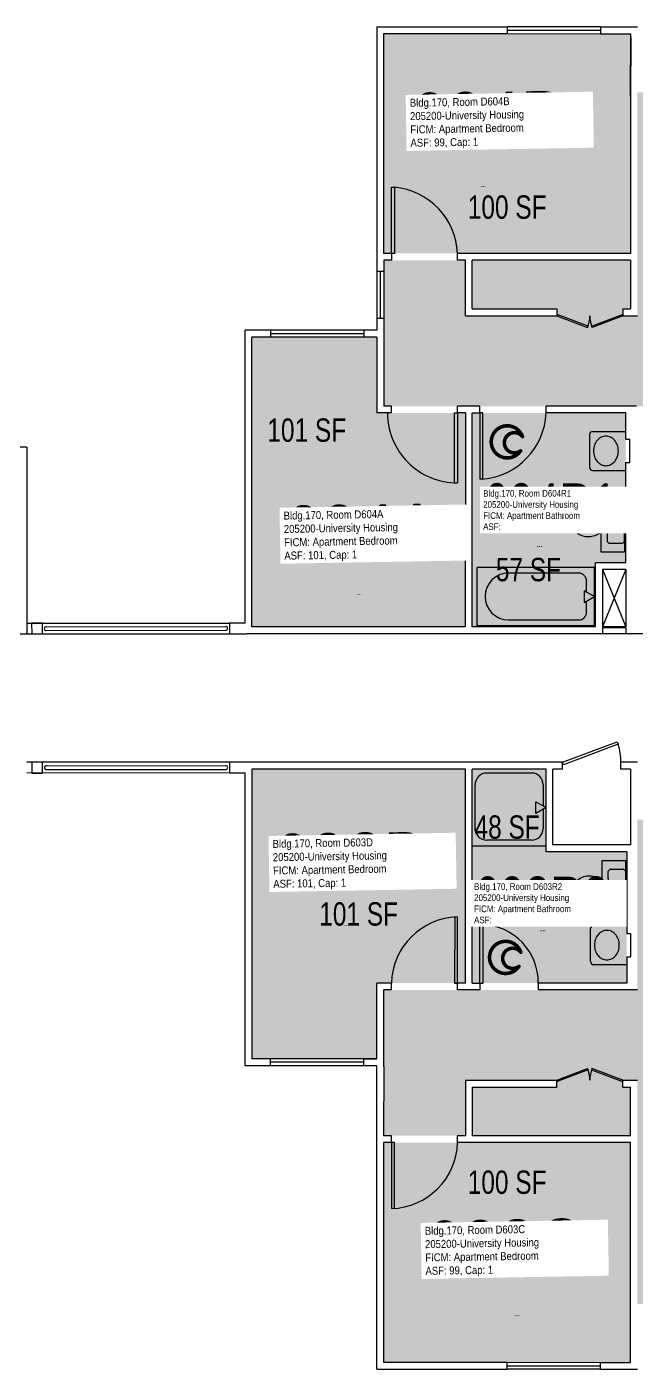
# Model space of a CAD drawing. Header units: inches. Extents: x -88 to 1916, y -52 to 2058.
# Drawn here: x 602 to 915, y -52 to 638 of the extents above; entities that cross this region are included whole.
import ezdxf
from ezdxf.enums import TextEntityAlignment as Align

# ---------------------------------------------------------------- set-up
doc = ezdxf.new("R2010")
doc.units = ezdxf.units.IN
doc.header["$LTSCALE"] = 10
doc.header["$MEASUREMENT"] = 0
doc.layers.get('0').update_dxf_attribs({"linetype": 'CONTINUOUS'})
for name, color, linetype in [('A-DOOR', 2, 'CONTINUOUS'), ('A-FLOR', 3, 'CONTINUOUS'), ('A-GLAZ', 1, 'CONTINUOUS'), ('A-IDEN-ICON', 4, 'CONTINUOUS'), ('A-IDEN-RNUM', 7, 'CONTINUOUS'), ('A-IDEN-SNUM', 4, 'CONTINUOUS'), ('A-IDEN-VNUM', 4, 'CONTINUOUS'), ('A-WALL', 5, 'CONTINUOUS'), ('AREA-TEXT', 3, 'CONTINUOUS'), ('P-SANR-FIXT', 2, 'CONTINUOUS'), ('Rooms-Category-Color', 7, 'CONTINUOUS'), ('Rooms-College-Color', 7, 'CONTINUOUS'), ('Rooms-Department-Color', 7, 'CONTINUOUS'), ('Rooms-Division-Color', 7, 'CONTINUOUS'), ('Rooms-Information', 7, 'CONTINUOUS')]:
    doc.layers.add(name, color=color, linetype=linetype)
doc.styles.add('CP_AREA', font='arial.ttf', dxfattribs={"height": 15})
doc.styles.add('CP_ROOMSNUMBER', font='arial.ttf', dxfattribs={"height": 1})
doc.styles.add('CP_ROOMVNUMBER', font='arial.ttf', dxfattribs={"width": 0.85, "height": 0.075})

# ---------------------------------------------------------------- blocks, each defined once
blk = doc.blocks.new('CPBATH')
at = {"color": 0, "linetype": 'ByBlock', "const_width": 0.0127}
for points in [[(0.0571, 0.0168, 0.861492), (-0.0551, 0, 1)], [(-0.0551, 0, 0.726902), (0.0487, -0.0337, 1)], [(0.0571, 0.0168, 0.729002), (-0.0084, -0.0042, 1)], [(-0.0084, -0.0042, 0.609468), (0.0487, -0.0337, 1)]]:
    blk.add_lwpolyline(points, format="xyb", dxfattribs=at)
at = {"color": 0, "linetype": 'ByBlock', "const_width": 0.00637}
for points in [[(0.0544, 0.0152, 1), (0.0599, 0.0184, 1)], [(0.0459, -0.0353, 1), (0.0515, -0.0321, 1)]]:
    blk.add_lwpolyline(points, format="xyb", close=True, dxfattribs=at)

msp = doc.modelspace()

# ---------------------------------------------------------------- hatches: boundary and pattern name
at = {"layer": 'Rooms-Category-Color', "true_color": 0x728ef3}
for points in [[(912.14, 521.91), (785.14, 521.93), (785.16, 634.93), (912.16, 634.91)], [(1178.12, 518.33), (1178.12, 443.33), (1047.62, 443.33), (1047.62, 355.83), (992.12, 355.83), (992.12, 439.83), (944.61, 439.83), (944.61, 443.33), (785.12, 443.33), (785.12, 518.33), (827.12, 518.33), (827.12, 489.83), (874.12, 489.83), (874.12, 493.33), (830.62, 493.33), (830.62, 518.33), (912.12, 518.33), (912.12, 493.33), (908.12, 493.33), (908.12, 489.83), (915.62, 489.83), (915.62, 604.83), (1047.62, 604.83), (1047.62, 489.83), (1055.12, 489.83), (1055.12, 493.33), (1051.12, 493.33), (1051.12, 518.33), (1132.62, 518.33), (1132.62, 493.33), (1089.12, 493.33), (1089.12, 489.83), (1136.12, 489.83), (1136.12, 518.33)], [(827.12, 329.92), (717.37, 329.93), (717.39, 478.93), (781.64, 478.93), (781.63, 439.93), (827.13, 439.92)], [(830.62, 439.83), (909.62, 439.83), (909.63, 362.91), (894.13, 362.91), (894.12, 329.91), (830.62, 329.83), (830.62, 439.83)], [(781.64, 107.85), (717.39, 107.85), (717.4, 256.85), (827.15, 256.84), (827.14, 146.84), (781.64, 146.85)], [(868.62, 256.83), (868.62, 214.33), (910.12, 214.33), (910.12, 146.83), (830.62, 146.83), (830.62, 256.83)], [(785.12, 68.33), (785.12, 143.33), (915.62, 143.33), (915.62, 230.83), (971.12, 230.83), (971.12, 146.83), (1018.64, 146.83), (1018.64, 143.33), (1178.12, 143.33), (1178.12, 68.33), (1136.12, 68.33), (1136.12, 96.83), (1089.12, 96.83), (1089.12, 93.33), (1132.62, 93.33), (1132.62, 68.33), (1051.12, 68.33), (1051.12, 93.33), (1055.12, 93.33), (1055.12, 96.83), (1047.62, 96.83), (1047.62, -18.17), (915.62, -18.17), (915.62, 96.83), (908.12, 96.83), (908.12, 93.33), (912.12, 93.33), (912.12, 68.33), (830.62, 68.33), (830.62, 93.33), (874.12, 93.33), (874.12, 96.83), (827.12, 96.83), (827.12, 68.33)], [(912.13, 64.83), (785.13, 64.85), (785.12, -48.15), (912.12, -48.17)]]:
    msp.add_hatch(color=171, dxfattribs=at).paths.add_polyline_path(points)
at = {"layer": 'Rooms-College-Color', "true_color": 0xadadad}
for points in [[(912.14, 521.91), (785.14, 521.93), (785.16, 634.93), (912.16, 634.91)], [(1178.12, 518.33), (1178.12, 443.33), (1047.62, 443.33), (1047.62, 355.83), (992.12, 355.83), (992.12, 439.83), (944.61, 439.83), (944.61, 443.33), (785.12, 443.33), (785.12, 518.33), (827.12, 518.33), (827.12, 489.83), (874.12, 489.83), (874.12, 493.33), (830.62, 493.33), (830.62, 518.33), (912.12, 518.33), (912.12, 493.33), (908.12, 493.33), (908.12, 489.83), (915.62, 489.83), (915.62, 604.83), (1047.62, 604.83), (1047.62, 489.83), (1055.12, 489.83), (1055.12, 493.33), (1051.12, 493.33), (1051.12, 518.33), (1132.62, 518.33), (1132.62, 493.33), (1089.12, 493.33), (1089.12, 489.83), (1136.12, 489.83), (1136.12, 518.33)], [(827.12, 329.92), (717.37, 329.93), (717.39, 478.93), (781.64, 478.93), (781.63, 439.93), (827.13, 439.92)], [(830.62, 439.83), (909.62, 439.83), (909.63, 362.91), (894.13, 362.91), (894.12, 329.91), (830.62, 329.83), (830.62, 439.83)], [(781.64, 107.85), (717.39, 107.85), (717.4, 256.85), (827.15, 256.84), (827.14, 146.84), (781.64, 146.85)], [(868.62, 256.83), (868.62, 214.33), (910.12, 214.33), (910.12, 146.83), (830.62, 146.83), (830.62, 256.83)], [(785.12, 68.33), (785.12, 143.33), (915.62, 143.33), (915.62, 230.83), (971.12, 230.83), (971.12, 146.83), (1018.64, 146.83), (1018.64, 143.33), (1178.12, 143.33), (1178.12, 68.33), (1136.12, 68.33), (1136.12, 96.83), (1089.12, 96.83), (1089.12, 93.33), (1132.62, 93.33), (1132.62, 68.33), (1051.12, 68.33), (1051.12, 93.33), (1055.12, 93.33), (1055.12, 96.83), (1047.62, 96.83), (1047.62, -18.17), (915.62, -18.17), (915.62, 96.83), (908.12, 96.83), (908.12, 93.33), (912.12, 93.33), (912.12, 68.33), (830.62, 68.33), (830.62, 93.33), (874.12, 93.33), (874.12, 96.83), (827.12, 96.83), (827.12, 68.33)], [(912.13, 64.83), (785.13, 64.85), (785.12, -48.15), (912.12, -48.17)]]:
    msp.add_hatch(color=253, dxfattribs=at).paths.add_polyline_path(points)
at = {"layer": 'Rooms-Department-Color', "true_color": 0x604aed}
for points in [[(912.14, 521.91), (785.14, 521.93), (785.16, 634.93), (912.16, 634.91)], [(1178.12, 518.33), (1178.12, 443.33), (1047.62, 443.33), (1047.62, 355.83), (992.12, 355.83), (992.12, 439.83), (944.61, 439.83), (944.61, 443.33), (785.12, 443.33), (785.12, 518.33), (827.12, 518.33), (827.12, 489.83), (874.12, 489.83), (874.12, 493.33), (830.62, 493.33), (830.62, 518.33), (912.12, 518.33), (912.12, 493.33), (908.12, 493.33), (908.12, 489.83), (915.62, 489.83), (915.62, 604.83), (1047.62, 604.83), (1047.62, 489.83), (1055.12, 489.83), (1055.12, 493.33), (1051.12, 493.33), (1051.12, 518.33), (1132.62, 518.33), (1132.62, 493.33), (1089.12, 493.33), (1089.12, 489.83), (1136.12, 489.83), (1136.12, 518.33)], [(827.12, 329.92), (717.37, 329.93), (717.39, 478.93), (781.64, 478.93), (781.63, 439.93), (827.13, 439.92)], [(830.62, 439.83), (909.62, 439.83), (909.63, 362.91), (894.13, 362.91), (894.12, 329.91), (830.62, 329.83), (830.62, 439.83)], [(781.64, 107.85), (717.39, 107.85), (717.4, 256.85), (827.15, 256.84), (827.14, 146.84), (781.64, 146.85)], [(868.62, 256.83), (868.62, 214.33), (910.12, 214.33), (910.12, 146.83), (830.62, 146.83), (830.62, 256.83)], [(785.12, 68.33), (785.12, 143.33), (915.62, 143.33), (915.62, 230.83), (971.12, 230.83), (971.12, 146.83), (1018.64, 146.83), (1018.64, 143.33), (1178.12, 143.33), (1178.12, 68.33), (1136.12, 68.33), (1136.12, 96.83), (1089.12, 96.83), (1089.12, 93.33), (1132.62, 93.33), (1132.62, 68.33), (1051.12, 68.33), (1051.12, 93.33), (1055.12, 93.33), (1055.12, 96.83), (1047.62, 96.83), (1047.62, -18.17), (915.62, -18.17), (915.62, 96.83), (908.12, 96.83), (908.12, 93.33), (912.12, 93.33), (912.12, 68.33), (830.62, 68.33), (830.62, 93.33), (874.12, 93.33), (874.12, 96.83), (827.12, 96.83), (827.12, 68.33)], [(912.13, 64.83), (785.13, 64.85), (785.12, -48.15), (912.12, -48.17)]]:
    msp.add_hatch(color=173, dxfattribs=at).paths.add_polyline_path(points)
at = {"layer": 'Rooms-Division-Color', "true_color": 0x604aed}
for points in [[(912.14, 521.91), (785.14, 521.93), (785.16, 634.93), (912.16, 634.91)], [(1178.12, 518.33), (1178.12, 443.33), (1047.62, 443.33), (1047.62, 355.83), (992.12, 355.83), (992.12, 439.83), (944.61, 439.83), (944.61, 443.33), (785.12, 443.33), (785.12, 518.33), (827.12, 518.33), (827.12, 489.83), (874.12, 489.83), (874.12, 493.33), (830.62, 493.33), (830.62, 518.33), (912.12, 518.33), (912.12, 493.33), (908.12, 493.33), (908.12, 489.83), (915.62, 489.83), (915.62, 604.83), (1047.62, 604.83), (1047.62, 489.83), (1055.12, 489.83), (1055.12, 493.33), (1051.12, 493.33), (1051.12, 518.33), (1132.62, 518.33), (1132.62, 493.33), (1089.12, 493.33), (1089.12, 489.83), (1136.12, 489.83), (1136.12, 518.33)], [(827.12, 329.92), (717.37, 329.93), (717.39, 478.93), (781.64, 478.93), (781.63, 439.93), (827.13, 439.92)], [(830.62, 439.83), (909.62, 439.83), (909.63, 362.91), (894.13, 362.91), (894.12, 329.91), (830.62, 329.83), (830.62, 439.83)], [(781.64, 107.85), (717.39, 107.85), (717.4, 256.85), (827.15, 256.84), (827.14, 146.84), (781.64, 146.85)], [(868.62, 256.83), (868.62, 214.33), (910.12, 214.33), (910.12, 146.83), (830.62, 146.83), (830.62, 256.83)], [(785.12, 68.33), (785.12, 143.33), (915.62, 143.33), (915.62, 230.83), (971.12, 230.83), (971.12, 146.83), (1018.64, 146.83), (1018.64, 143.33), (1178.12, 143.33), (1178.12, 68.33), (1136.12, 68.33), (1136.12, 96.83), (1089.12, 96.83), (1089.12, 93.33), (1132.62, 93.33), (1132.62, 68.33), (1051.12, 68.33), (1051.12, 93.33), (1055.12, 93.33), (1055.12, 96.83), (1047.62, 96.83), (1047.62, -18.17), (915.62, -18.17), (915.62, 96.83), (908.12, 96.83), (908.12, 93.33), (912.12, 93.33), (912.12, 68.33), (830.62, 68.33), (830.62, 93.33), (874.12, 93.33), (874.12, 96.83), (827.12, 96.83), (827.12, 68.33)], [(912.13, 64.83), (785.13, 64.85), (785.12, -48.15), (912.12, -48.17)]]:
    msp.add_hatch(color=173, dxfattribs=at).paths.add_polyline_path(points)

# ---------------------------------------------------------------- linework, layer by layer
at = {"layer": 'A-DOOR'}
for p, q in [((789.14, 521.92), (789.15, 555.92)), ((789.15, 555.92), (790.65, 555.92)), ((790.65, 555.92), (790.64, 521.92)), ((790.64, 521.92), (789.14, 521.92)), ((874.39, 490.58), (874.14, 489.92)), ((890.27, 484.49), (874.39, 490.58)), ((892.01, 484.49), (907.89, 490.57)), ((907.89, 490.57), (908.14, 489.91)), ((874.14, 489.92), (890.01, 483.83)), ((890.01, 483.83), (890.27, 484.49)), ((892.27, 483.83), (892.01, 484.49)), ((908.14, 489.91), (892.27, 483.83)), ((821.63, 403.92), (821.63, 439.92)), ((821.63, 439.92), (823.13, 439.92)), ((823.13, 439.92), (823.13, 403.92)), ((836.13, 439.92), (834.63, 439.92)), ((834.63, 439.92), (834.63, 405.92)), ((836.13, 405.92), (836.13, 439.92)), ((836.13, 405.92), (834.63, 405.92)), ((877.15, 260.34), (905.22, 270.92)), ((905.72, 269.6), (877.65, 259.01)), ((905.22, 270.92), (905.72, 269.6)), ((877.65, 259.01), (877.15, 260.34)), ((821.65, 180.84), (821.64, 146.84)), ((823.14, 146.84), (823.15, 180.84)), ((834.64, 146.84), (834.65, 176.84)), ((834.65, 176.84), (836.15, 176.84)), ((836.15, 176.84), (836.14, 146.84)), ((821.64, 146.84), (823.14, 146.84)), ((834.64, 146.84), (836.14, 146.84)), ((874.14, 96.84), (890.01, 102.92)), ((874.39, 96.18), (874.14, 96.84)), ((890.26, 102.26), (874.39, 96.18)), ((890.01, 102.92), (890.26, 102.26)), ((892.26, 102.92), (892.01, 102.26)), ((892.01, 102.26), (907.88, 96.17)), ((908.14, 96.83), (892.26, 102.92)), ((907.88, 96.17), (908.14, 96.83)), ((790.63, 64.85), (789.13, 64.85)), ((789.13, 64.85), (789.13, 30.85)), ((790.63, 30.85), (790.63, 64.85))]:
    msp.add_line(p, q, dxfattribs=at)
for centre, radius, start, end in [((787.5, 520.39), 35.67, 2.4583, 84.94497), ((874.14, 489.92), 17, 339.01634, 359.9938), ((908.14, 489.91), 17, 179.9938, 200.97126), ((823.13, 439.92), 36, 179.9938, 269.9938), ((833.03, 441.42), 35.64, 274.99207, 357.57987), ((879.96, 260.7), 27.2, 359.21789, 19.04598), ((824.1, 145.88), 34.97, 91.56957, 178.41804), ((834.87, 147.1), 29.77, 359.50414, 87.54586), ((874.14, 96.84), 17, 359.9938, 20.97126), ((908.14, 96.83), 17, 159.01634, 179.9938), ((788.17, 65.81), 34.97, 271.56957, 358.41804)]:
    msp.add_arc(centre, radius, start, end, dxfattribs=at)
at = {"layer": 'A-FLOR'}
for p, q in [((909.63, 359.41), (897.62, 329.91)), ((897.63, 359.41), (909.62, 329.91)), ((611.62, 330.04), (704.01, 330.17)), ((611.62, 328.04), (703.89, 328.18)), ((611.69, 258.59), (703.95, 258.62)), ((611.69, 256.59), (703.95, 256.62))]:
    msp.add_line(p, q, dxfattribs=at)
at = {"layer": 'A-FLOR', "extrusion": (0.000273252, 3.62006e-07, 1)}
for centre, start, end in [((611.62, 329.04, 0.17), 90.07591, 270.07591), ((703.89, 329.18, 0.19), 270.07591, 90.07591)]:
    msp.add_arc(centre, 1, start, end, dxfattribs=at)
at = {"layer": 'A-FLOR', "extrusion": (0.000273252, 1.08991e-07, 1)}
for centre, start, end in [((611.69, 257.59, 0.17), 90.02285, 270.02285), ((703.95, 257.62, 0.19), 270.02285, 90.02285)]:
    msp.add_arc(centre, 1, start, end, dxfattribs=at)
at = {"layer": 'A-GLAZ'}
for p, q in [((896.66, 638.41), (848.66, 638.42)), ((848.66, 636.67), (896.66, 636.66)), ((848.66, 634.92), (896.66, 634.91)), ((781.64, 512.68), (781.64, 488.68)), ((783.39, 512.68), (783.39, 488.68)), ((785.14, 512.68), (785.14, 488.68)), ((774.89, 482.43), (726.89, 482.43)), ((774.89, 480.68), (726.89, 480.68)), ((774.89, 478.93), (726.89, 478.93)), ((774.89, 107.85), (726.89, 107.85)), ((774.89, 106.1), (726.89, 106.1)), ((774.89, 104.35), (726.89, 104.35)), ((848.62, -48.16), (896.62, -48.17)), ((848.62, -49.91), (896.62, -49.92)), ((896.62, -51.67), (848.62, -51.66))]:
    msp.add_line(p, q, dxfattribs=at)
at = {"layer": 'A-WALL'}
for p, q in [((781.66, 638.43), (781.64, 512.68)), ((781.66, 638.43), (848.66, 638.42)), ((785.14, 521.93), (785.16, 634.93)), ((785.16, 634.93), (848.66, 634.92)), ((848.66, 638.42), (848.66, 634.92)), ((896.66, 638.41), (896.66, 634.91)), ((896.66, 638.41), (915.66, 638.41)), ((896.66, 634.91), (912.16, 634.91)), ((912.15, 603.16), (912.16, 634.91)), ((912.16, 632.91), (912.15, 603.16)), ((912.15, 603.16), (912.14, 521.91)), ((789.14, 521.92), (785.14, 521.93)), ((785.14, 518.43), (785.14, 512.68)), ((789.14, 518.42), (785.14, 518.43)), ((789.14, 521.92), (789.14, 518.42)), ((823.14, 518.42), (823.14, 521.92)), ((912.14, 521.91), (823.14, 521.92)), ((827.14, 518.42), (823.14, 518.42)), ((827.14, 489.92), (827.14, 518.42)), ((830.64, 493.42), (830.64, 518.42)), ((912.14, 518.41), (830.64, 518.42)), ((912.14, 518.41), (912.14, 493.41)), ((785.14, 512.68), (781.64, 512.68)), ((830.64, 493.42), (874.14, 493.42)), ((874.14, 493.42), (874.14, 489.92)), ((908.14, 493.41), (912.14, 493.41)), ((908.14, 493.41), (908.14, 489.91)), ((781.64, 488.68), (785.14, 488.68)), ((781.64, 488.68), (781.64, 482.43)), ((785.14, 488.68), (785.14, 482.43)), ((827.14, 489.92), (874.14, 489.92)), ((908.14, 489.91), (915.64, 489.91)), ((713.87, 331.93), (713.89, 482.43)), ((714.64, 482.43), (713.89, 482.43)), ((726.89, 482.43), (714.64, 482.43)), ((717.37, 329.93), (717.39, 478.93)), ((726.89, 478.93), (717.39, 478.93)), ((726.89, 482.43), (726.89, 478.93)), ((774.89, 482.43), (774.89, 478.93)), ((781.64, 482.43), (774.89, 482.43)), ((781.64, 478.93), (774.89, 478.93)), ((781.64, 478.93), (781.63, 439.93)), ((785.14, 482.43), (785.14, 443.43)), ((789.14, 443.42), (785.14, 443.43)), ((789.13, 439.92), (789.14, 443.42)), ((823.13, 439.92), (823.14, 443.42)), ((823.13, 439.92), (823.14, 443.42)), ((834.64, 443.42), (823.14, 443.42)), ((834.63, 439.92), (834.64, 443.42)), ((868.63, 439.92), (868.64, 443.42)), ((915.14, 443.41), (868.64, 443.42)), ((789.13, 439.92), (781.63, 439.93)), ((827.13, 439.92), (823.13, 439.92)), ((827.13, 439.92), (827.12, 329.92)), ((830.62, 329.92), (830.63, 439.92)), ((830.63, 439.92), (834.63, 439.92)), ((909.63, 439.91), (868.63, 439.92)), ((892.01, 439.91), (872.63, 439.92)), ((909.63, 426.41), (909.63, 439.91)), ((601.66, 422.32), (487.66, 422.33)), ((601.66, 422.32), (601.65, 326.32)), ((909.63, 426.41), (911.65, 426.41)), ((911.64, 414.41), (911.65, 426.41)), ((909.63, 414.41), (911.64, 414.41)), ((909.63, 362.91), (909.63, 414.41)), ((894.12, 329.91), (894.13, 362.91)), ((909.63, 362.91), (894.13, 362.91)), ((897.63, 359.41), (897.62, 329.91)), ((909.63, 359.41), (897.63, 359.41)), ((909.63, 359.41), (909.62, 329.91)), ((601.64, 331.83), (705.87, 331.93)), ((604.12, 331.84), (604.13, 326.34)), ((609.62, 331.84), (604.12, 331.84)), ((609.62, 326.34), (609.62, 331.84)), ((705.87, 331.93), (705.87, 326.42)), ((713.87, 331.93), (705.87, 331.93)), ((584.15, 326.32), (601.65, 326.32)), ((601.65, 326.33), (705.87, 326.42)), ((604.13, 326.34), (609.62, 326.34)), ((705.87, 326.42), (714.62, 326.43)), ((713.87, 326.43), (713.87, 326.43)), ((897.62, 326.41), (714.62, 326.43)), ((827.12, 329.92), (717.37, 329.93)), ((894.12, 329.91), (830.62, 329.92)), ((909.62, 329.91), (897.62, 329.91)), ((909.62, 329.41), (897.62, 329.41)), ((897.62, 329.41), (897.62, 326.41)), ((909.62, 326.41), (897.62, 326.41)), ((909.62, 329.41), (909.62, 326.41)), ((995.62, 326.4), (909.62, 326.41)), ((705.9, 260.35), (601.64, 260.32)), ((604.13, 260.32), (604.13, 254.82)), ((609.62, 260.32), (604.13, 260.32)), ((609.63, 254.82), (609.62, 260.32)), ((705.9, 260.35), (705.91, 254.85)), ((714.65, 260.35), (705.9, 260.35)), ((713.9, 260.35), (713.9, 260.35)), ((877.15, 260.34), (714.65, 260.35)), ((717.4, 256.85), (717.39, 107.85)), ((827.15, 256.84), (717.4, 256.85)), ((827.14, 146.84), (827.15, 256.84)), ((830.64, 146.84), (830.65, 256.84)), ((868.65, 256.84), (830.65, 256.84)), ((868.65, 214.34), (868.65, 256.84)), ((877.15, 256.84), (872.15, 256.84)), ((872.15, 217.84), (872.15, 256.84)), ((877.15, 256.84), (877.15, 260.34)), ((907.15, 256.83), (907.15, 260.33)), ((915.65, 260.33), (907.15, 260.33)), ((912.15, 256.83), (907.15, 256.83)), ((912.15, 256.83), (912.15, 217.83)), ((705.91, 254.85), (601.64, 254.82)), ((604.13, 254.82), (609.63, 254.82)), ((705.91, 254.85), (713.9, 254.85)), ((713.89, 104.35), (713.9, 254.85)), ((910.15, 214.33), (868.65, 214.34)), ((912.15, 217.83), (872.15, 217.84)), ((910.15, 214.33), (910.15, 172.33)), ((910.15, 172.33), (912.15, 172.33)), ((912.15, 172.33), (912.14, 160.33)), ((910.14, 160.33), (910.14, 146.83)), ((910.14, 160.33), (912.14, 160.33)), ((789.14, 146.85), (781.64, 146.85)), ((781.64, 107.85), (781.64, 146.85)), ((789.14, 143.35), (789.14, 146.85)), ((823.14, 143.34), (823.14, 146.84)), ((827.14, 146.84), (823.14, 146.84)), ((830.64, 146.84), (834.64, 146.84)), ((834.64, 146.84), (834.64, 143.34)), ((834.64, 146.84), (834.64, 143.34)), ((864.64, 146.84), (864.64, 143.34)), ((910.14, 146.83), (864.64, 146.84)), ((789.14, 143.35), (785.14, 143.35)), ((785.14, 103.85), (785.14, 143.35)), ((834.64, 143.34), (823.14, 143.34)), ((915.64, 143.33), (864.64, 143.34)), ((714.64, 104.35), (713.89, 104.35)), ((726.89, 104.35), (714.64, 104.35)), ((726.89, 107.85), (717.39, 107.85)), ((726.89, 104.35), (726.89, 107.85)), ((774.89, 107.85), (781.64, 107.85)), ((781.64, 107.85), (774.89, 107.85)), ((774.89, 104.35), (774.89, 107.85)), ((781.64, 104.35), (774.89, 104.35)), ((781.62, -51.65), (781.64, 104.35)), ((785.14, 103.85), (785.13, 68.35)), ((827.14, 96.84), (827.13, 68.34)), ((827.14, 96.84), (874.14, 96.84)), ((874.14, 93.34), (874.14, 96.84)), ((908.14, 93.33), (908.14, 96.83)), ((908.14, 96.83), (915.64, 96.83)), ((830.64, 93.34), (830.63, 68.34)), ((830.64, 93.34), (874.14, 93.34)), ((908.14, 93.33), (912.14, 93.33)), ((912.13, 68.33), (912.14, 93.33)), ((785.13, 64.85), (785.12, -48.15)), ((789.13, 68.35), (785.13, 68.35)), ((789.13, 64.85), (785.13, 64.85)), ((789.13, 64.85), (789.13, 68.35)), ((823.13, 64.84), (823.13, 68.34)), ((827.13, 68.34), (823.13, 68.34)), ((912.13, 64.83), (823.13, 64.84)), ((912.13, 68.33), (830.63, 68.34)), ((912.12, -16.42), (912.13, 64.83)), ((912.12, -48.17), (912.12, -16.42)), ((785.12, -48.15), (848.62, -48.16)), ((848.62, -51.66), (848.62, -48.16)), ((896.62, -48.17), (912.12, -48.17)), ((896.62, -51.67), (896.62, -48.17)), ((781.62, -51.65), (848.62, -51.66)), ((896.62, -51.67), (915.62, -51.67))]:
    msp.add_line(p, q, dxfattribs=at)
at = {"layer": 'P-SANR-FIXT'}
for p, q in [((891.02, 428.91), (891.02, 411.91)), ((892.52, 430.41), (909.65, 430.41)), ((892.52, 410.41), (909.64, 410.41)), ((897, 368.33), (897.01, 398.33)), ((897.01, 398.33), (909.01, 398.33)), ((901, 393.91), (900.13, 393.04)), ((908, 393.91), (901, 393.91)), ((908.88, 393.03), (908, 393.91)), ((909.01, 398.33), (909, 368.33)), ((900, 392.74), (900, 389.41)), ((900, 389.41), (900.99, 385.97)), ((909, 373.91), (909, 392.74)), ((900.99, 380.86), (900, 377.41)), ((901, 385.85), (901, 380.97)), ((900, 377.41), (900, 373.91)), ((900, 373.91), (900.88, 373.04)), ((901.18, 372.91), (907.83, 372.91)), ((908.13, 373.03), (909, 373.91)), ((909, 368.33), (897, 368.33)), ((893.5, 360.54), (833.25, 360.55)), ((833.25, 330.55), (833.25, 360.55)), ((893.5, 330.54), (893.5, 360.54)), ((885.47, 357.59), (849.32, 357.59)), ((889.48, 347.86), (889.48, 353.57)), ((893.5, 345.54), (888.3, 348.54)), ((888.3, 348.54), (888.3, 342.54)), ((888.3, 342.54), (893.5, 345.54)), ((889.48, 337.51), (889.48, 343.22)), ((849.31, 333.49), (885.46, 333.49)), ((893.5, 330.54), (833.25, 330.55)), ((832.15, 225.31), (832.15, 248.81)), ((861.15, 254.81), (838.15, 254.81)), ((867.15, 248.81), (867.15, 237.92)), ((863.46, 240.06), (868.65, 237.06)), ((863.46, 234.06), (863.46, 240.06)), ((868.65, 237.06), (863.46, 234.06)), ((867.15, 236.19), (867.15, 226.31)), ((830.65, 217.34), (868.65, 217.34)), ((861.15, 220.31), (838.15, 220.31)), ((897.52, 179.92), (897.52, 209.92)), ((897.52, 209.92), (909.52, 209.92)), ((909.52, 209.92), (909.52, 179.92)), ((900.52, 204.33), (901.4, 205.21)), ((900.52, 200.89), (900.52, 204.33)), ((901.51, 197.39), (900.54, 200.78)), ((901.7, 205.33), (908.35, 205.33)), ((908.65, 205.21), (909.52, 204.33)), ((909.52, 204.33), (909.52, 185.51)), ((901.52, 192.39), (901.52, 197.28)), ((900.52, 185.51), (900.52, 188.78)), ((900.54, 188.89), (901.51, 192.28)), ((909.52, 179.92), (897.52, 179.92)), ((901.52, 184.33), (900.64, 185.21)), ((908.35, 184.33), (901.52, 184.33)), ((909.4, 185.21), (908.64, 184.46)), ((891.52, 157.84), (891.52, 174.84)), ((893.02, 176.33), (910.15, 176.33)), ((893.02, 156.33), (910.14, 156.33))]:
    msp.add_line(p, q, dxfattribs=at)
for centre, radius, start, end in [((892.52, 428.91), 1.5, 89.9938, 179.9938), ((899.42, 422.59), 5.42, 89.9938, 116.18539), ((899.42, 422.59), 5.42, 63.80222, 89.9938), ((902.02, 420.41), 9, 160.76445, 179.9938), ((900.75, 420.86), 7.65, 139.8929, 160.76445), ((899.94, 421.54), 6.59, 116.18539, 139.8929), ((898.9, 421.54), 6.59, 40.09471, 63.80222), ((898.09, 420.86), 7.65, 19.22316, 40.09471), ((896.82, 420.41), 9, 359.9938, 19.22316), ((902.02, 420.41), 9, 179.9938, 199.22316), ((900.75, 419.97), 7.65, 199.22316, 220.09471), ((899.94, 419.29), 6.59, 220.09471, 243.80222), ((898.9, 419.29), 6.59, 296.18539, 319.8929), ((898.09, 419.97), 7.65, 319.8929, 340.76445), ((896.82, 420.41), 9, 340.76445, 359.9938), ((892.52, 411.91), 1.5, 179.9938, 269.9938), ((899.42, 418.23), 5.42, 243.80222, 269.9938), ((899.42, 418.23), 5.42, 269.9938, 296.18539), ((889.11, 382.76), 7.26, 129.46626, 153.29261), ((889.95, 381.73), 8.59, 108.82919, 129.46626), ((890.5, 380.12), 10.29, 89.9938, 108.82919), ((890.5, 380.12), 10.29, 71.15842, 89.9938), ((891.05, 381.73), 8.59, 50.52134, 71.15842), ((891.9, 382.76), 7.26, 26.69499, 50.52134), ((900.42, 392.74), 0.418, 134.9938, 179.9938), ((908.59, 392.74), 0.418, 359.9938, 44.9938), ((887.81, 383.41), 5.8, 153.29261, 179.9938), ((887.81, 383.41), 5.8, 179.9938, 206.69499), ((889.11, 384.07), 7.26, 206.69499, 230.52134), ((891.9, 384.07), 7.26, 309.46626, 333.29261), ((893.2, 383.41), 5.8, 333.29261, 359.9938), ((893.2, 383.41), 5.8, 359.9938, 26.69499), ((900.59, 385.85), 0.418, 359.9938, 15.9392), ((900.59, 380.97), 0.418, 344.04841, 359.9938), ((890.49, 385.74), 9.43, 230.52134, 251.15842), ((889.99, 384.27), 7.87, 251.15842, 273.76924), ((890.5, 386.71), 10.29, 269.9938, 288.82919), ((891.05, 385.09), 8.59, 288.82919, 309.46626), ((901.18, 373.33), 0.418, 224.9938, 269.9938), ((907.83, 373.33), 0.418, 269.9938, 314.9938), ((849.32, 345.54), 12.05, 89.9938, 269.9938), ((885.47, 353.57), 4.02, 359.9938, 89.9938), ((885.47, 337.51), 4.02, 269.9938, 359.9938), ((838.15, 248.81), 6, 89.9938, 179.9938), ((861.15, 248.81), 6, 359.9938, 89.9938), ((838.15, 226.31), 6, 179.9938, 269.9938), ((861.15, 226.31), 6, 269.9938, 359.9938), ((891.01, 192.51), 9.43, 108.82919, 129.46626), ((890.5, 193.98), 7.87, 86.21837, 108.82919), ((891.02, 191.54), 10.29, 71.15842, 89.9938), ((891.57, 193.15), 8.59, 50.52134, 71.15842), ((900.94, 200.89), 0.418, 179.9938, 195.9392), ((901.7, 204.92), 0.418, 89.9938, 134.9938), ((908.35, 204.91), 0.418, 44.9938, 89.9938), ((888.33, 194.84), 5.8, 153.29261, 179.9938), ((888.33, 194.84), 5.8, 179.9938, 206.69499), ((889.63, 194.18), 7.26, 129.46626, 153.29261), ((892.42, 194.18), 7.26, 26.69499, 50.52134), ((893.72, 194.83), 5.8, 359.9938, 26.69499), ((893.72, 194.83), 5.8, 333.29261, 359.9938), ((901.1, 197.28), 0.418, 359.9938, 15.9392), ((889.63, 195.49), 7.26, 206.69499, 230.52134), ((890.47, 196.52), 8.59, 230.52134, 251.15842), ((891.02, 198.13), 10.29, 251.15842, 269.9938), ((891.02, 198.13), 10.29, 269.9938, 288.82919), ((891.57, 196.52), 8.59, 288.82919, 309.46626), ((892.42, 195.49), 7.26, 309.46626, 333.29261), ((901.1, 192.39), 0.418, 344.04841, 359.9938), ((900.94, 185.51), 0.418, 179.9938, 224.9938), ((908.35, 184.75), 0.418, 269.9938, 314.9938), ((909.1, 185.51), 0.418, 314.9938, 359.9938), ((893.02, 174.83), 1.5, 89.9938, 179.9938), ((900.44, 167.46), 6.59, 116.18539, 139.8929), ((899.92, 168.51), 5.42, 89.9938, 116.18539), ((899.92, 168.51), 5.42, 63.80222, 89.9938), ((899.4, 167.46), 6.59, 40.09471, 63.80222), ((902.52, 166.33), 9, 160.76445, 179.9938), ((902.52, 166.33), 9, 179.9938, 199.22316), ((901.25, 166.78), 7.65, 139.8929, 160.76445), ((898.59, 166.78), 7.65, 19.22316, 40.09471), ((897.32, 166.33), 9, 359.9938, 19.22316), ((897.32, 166.33), 9, 340.76445, 359.9938), ((901.25, 165.89), 7.65, 199.22316, 220.09471), ((900.44, 165.21), 6.59, 220.09471, 243.80222), ((899.92, 164.15), 5.42, 243.80222, 269.9938), ((899.92, 164.15), 5.42, 269.9938, 296.18539), ((899.4, 165.21), 6.59, 296.18539, 319.8929), ((898.59, 165.89), 7.65, 319.8929, 340.76445), ((893.02, 157.83), 1.5, 179.9938, 269.9938)]:
    msp.add_arc(centre, radius, start, end, dxfattribs=at)

# ---------------------------------------------------------------- block references
at = {"layer": 'A-IDEN-ICON', "xscale": 144.0000000026583, "yscale": 144.0000000026583, "zscale": 144.0000000026583, "rotation": 1.963359894777775}
for p in [(848.38, 425.06), (847.5, 160.01)]:
    msp.add_blockref('CPBATH', p, dxfattribs=at)

# ---------------------------------------------------------------- texts
at = {"layer": 'A-IDEN-RNUM', "style": 'CP_ROOMSNUMBER'}
for s, rotation, p in [('0604-B0', 0.98656, (835.23, 556.15)), ('0604-A0', 0.98265, (770.87, 346.52)), ('0603-D0', 0.98656, (764.48, 176.33)), ('0603-C0', 4.138, (852.43, -24.47))]:
    msp.add_text(s, height=0.36, rotation=rotation, dxfattribs=at).set_placement(p)
for s, p in [('0604-R1', (863.9, 371.1)), ('0603-R2', (865.49, 173.49))]:
    msp.add_text(s, height=0.36, dxfattribs=at).set_placement(p)
at = {"layer": 'A-IDEN-SNUM', "style": 'CP_ROOMSNUMBER'}
for s, rotation, p in [('1700D604B0', 0.98656, (835.23, 556.15)), ('1700D604A0', 0.98265, (770.87, 346.52)), ('1700D603D0', 0.98656, (764.48, 176.33)), ('1700D603C0', 4.138, (852.43, -24.47))]:
    msp.add_text(s, height=0.36, rotation=rotation, dxfattribs=at).set_placement(p)
for s, p in [('1700D604R1', (863.9, 371.1)), ('1700D603R2', (865.49, 173.49))]:
    msp.add_text(s, height=0.36, dxfattribs=at).set_placement(p)
at = {"layer": 'A-IDEN-VNUM', "style": 'CP_ROOMVNUMBER', "width": 0.85}
for s, rotation, p in [('604B', 0.98265, (798.99, 575.49)), ('604A', 0.9867, (734.11, 363.25)), ('603D', 0.98265, (728.44, 194.5)), ('603C', 0.98265, (806.7, -4.44))]:
    msp.add_text(s, height=28.8, rotation=rotation, dxfattribs=at).set_placement(p)
at = {"layer": 'A-IDEN-VNUM', "style": 'CP_ROOMVNUMBER', "width": 0.7}
for s, p in [('604R1', (836.31, 379.68, 0)), ('603R2', (831.64, 177.51))]:
    msp.add_text(s, height=24, dxfattribs=at).set_placement(p)
at = {"layer": 'AREA-TEXT', "style": 'CP_AREA', "width": 0.75}
for s, p in [('100 SF', (848.65, 545.76)), ('101 SF', (745.58, 431.1)), ('57 SF', (859.6, 359.41)), ('48 SF', (848.63, 227.03)), ('101 SF', (772.27, 182.35)), ('100 SF', (848.63, 44.45))]:
    msp.add_text(s, height=12, dxfattribs=at).set_placement(p, align=Align.MIDDLE_CENTER)

# ---------------------------------------------------------------- next in the draw order: texts
at = {"layer": 'Rooms-Information', "char_height": 4.1143, "width": 92.16, "attachment_point": 7, "style": 'CP_ROOMVNUMBER', "bg_fill": 3, "box_fill_scale": 1.5, "bg_fill_color": 256, "bg_fill_true_color": 13158600, "bg_fill_transparency": 0}
for s, insert, rotation in [('Bldg.170, Room D604B^M^J205200-University Housing^M^JFICM: Apartment Bedroom^M^JASF: 99, Cap: 1', (798.99, 575.49), 0.98265), ('Bldg.170, Room D604A^M^J205200-University Housing^M^JFICM: Apartment Bedroom^M^JASF: 101, Cap: 1', (734.11, 363.25), 0.9867), ('Bldg.170, Room D603D^M^J205200-University Housing^M^JFICM: Apartment Bedroom^M^JASF: 101, Cap: 1', (728.44, 194.5), 0.98265), ('Bldg.170, Room D603C^M^J205200-University Housing^M^JFICM: Apartment Bedroom^M^JASF: 99, Cap: 1', (806.7, -4.44), 0.98265)]:
    msp.add_mtext(s, dxfattribs=dict(at, insert=insert, rotation=rotation))
at = {"layer": 'Rooms-Information', "char_height": 3.4286, "width": 76.8, "attachment_point": 7, "style": 'CP_ROOMVNUMBER', "bg_fill": 3, "box_fill_scale": 1.5, "bg_fill_color": 256, "bg_fill_true_color": 13158600, "bg_fill_transparency": 0}
for s, insert in [('Bldg.170, Room D604R1^M^J205200-University Housing^M^JFICM: Apartment Bathroom^M^JASF: ', (836.31, 379.68, 0)), ('Bldg.170, Room D603R2^M^J205200-University Housing^M^JFICM: Apartment Bathroom^M^JASF: ', (831.64, 177.51))]:
    msp.add_mtext(s, dxfattribs=dict(at, insert=insert))

doc.saveas('drawing.dxf')
